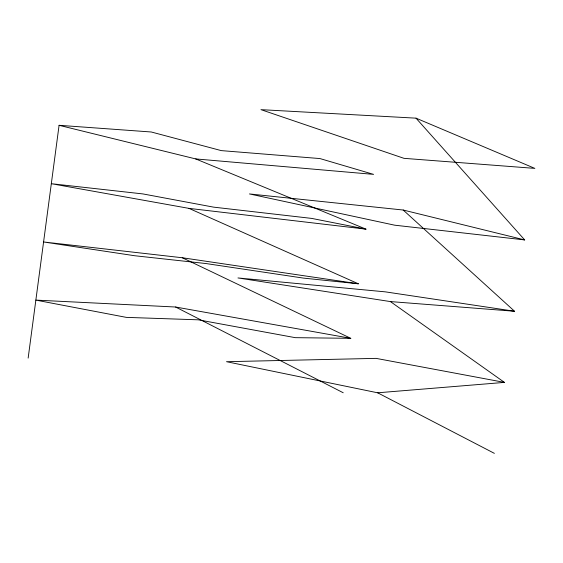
<?xml version="1.0" encoding="UTF-8"?>
<svg xmlns="http://www.w3.org/2000/svg" width="563" height="563" viewBox="0 0 563 563"><rect width="100%" height="100%" fill="white"/><g stroke="black" fill="none" stroke-linecap="round" stroke-linejoin="round"><path stroke-width="0.84" d="M28.15 358.11L59.08 125.303L151.292 131.995L221.301 150.617L319.974 158.569L373.572 174.375L195.685 158.921L59.08 125.303M504.448 382.397L376.084 358.371L226.523 361.692L377.66 392.798L504.448 382.397L390.398 301.578L237.966 277.946L385.359 291.859L514.554 311.255L403.185 210.027L249.451 193.939L394.663 225.186L524.688 239.922L416.015 118.16L260.965 109.651L403.995 158.337L534.85 168.386L416.015 118.16M350.784 338.328L295.272 337.666L198.289 319.819L126.337 317.377L35.856 300.107L175.607 307.018L350.784 338.328L182.285 257.748L43.576 241.97L134.634 255.729L205.945 263.54L303.485 278.108L358.364 283.794L188.978 208.38L51.317 183.7L142.953 193.932L213.616 207.142L311.719 218.409L365.964 229.141L195.685 158.921M390.398 301.578L514.554 311.255M188.978 208.38L365.964 229.141M182.285 257.748L358.364 283.794M403.185 210.027L524.688 239.922M175.607 307.018L343.219 392.756M377.66 392.798L494.37 453.349"/></g></svg>
